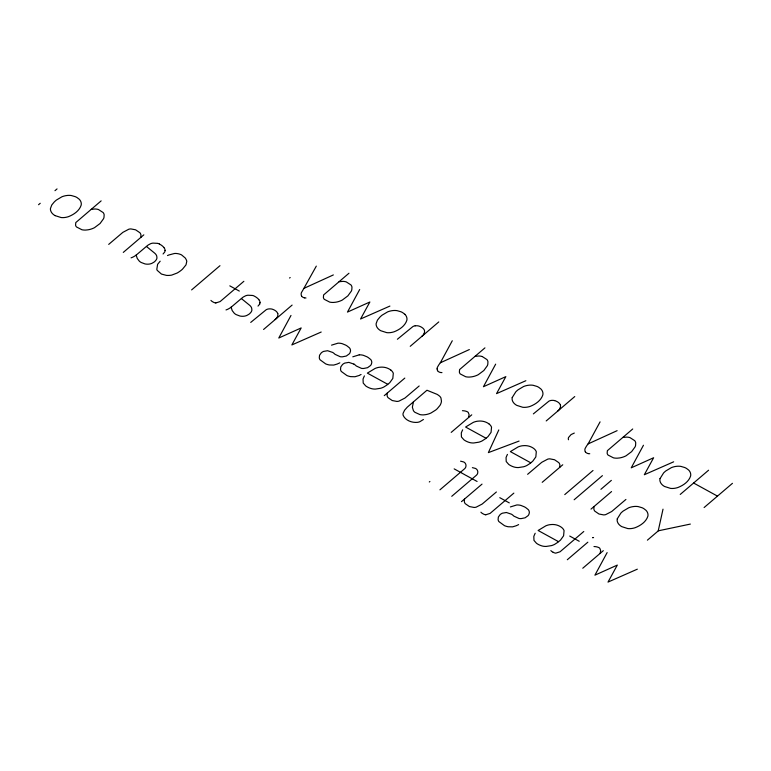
<?xml version="1.0" encoding="UTF-8"?>
<svg xmlns="http://www.w3.org/2000/svg" width="771" height="771" viewBox="0 0 771 771"><rect width="100%" height="100%" fill="white"/><g stroke="black" fill="none" stroke-linecap="round" stroke-linejoin="round"><path stroke-width="1.16" d="M140.891 237.362L140.92 234.866A10.437 7.161 -11.2 0 0 139.888 232.717L135.609 229.816L130.877 228.92A7.006 4.809 -11.2 0 0 128.834 229.199L122.859 232.36L108.692 244.397M559.813 467.284L559.852 464.797A10.437 7.161 -11.2 0 0 558.811 462.648L554.542 459.747L549.81 458.841A7.006 4.809 -11.2 0 0 547.767 459.121L541.782 462.292L527.615 474.319M663.012 509.159L658.212 530.93L647.409 540.163M387.293 393.056L387.109 395.533A9.686 6.64 -11.2 0 0 388.035 397.663L392.217 400.535L396.882 401.431A7.006 4.809 -11.2 0 0 398.906 401.161L404.939 398.058L419.173 385.972M464.499 499.078L464.325 501.555A9.686 6.64 -11.2 0 0 465.25 503.685L469.433 506.557L474.098 507.453A7.006 4.809 -11.2 0 0 476.121 507.183L482.145 504.07L496.389 491.985M594.036 506.528L593.853 509.005A9.686 6.64 -11.2 0 0 594.788 511.134L598.971 514.006L603.635 514.903A7.006 4.809 -11.2 0 0 605.659 514.633L611.682 511.53L625.917 499.444M468.575 417.477L469.105 414.702L468.238 412.437A4.973 3.412 -11.2 0 0 467.38 411.791A10.283 7.055 -11.2 0 0 462.427 410.702M600.137 553.327L600.667 550.552L599.799 548.287A4.973 3.412 -11.2 0 0 598.951 547.641A10.283 7.055 -11.2 0 0 593.988 546.543M413.507 401.749L412.36 407.175L413.42 410.673A11.902 8.163 -11.2 0 0 414.943 412.321L419.887 414.576A11.189 7.681 -11.2 0 0 423.809 414.856L425.9 414.605A14.803 10.148 -11.2 0 0 431.047 412.967L435.702 410.047A25.183 17.27 -11.2 0 0 437.253 408.678L439.933 405.469A16.278 11.16 -11.2 0 0 441.176 402.693A17.868 12.249 -11.2 0 0 441.446 401.19L440.964 398.009A10.592 7.267 -11.2 0 0 439.268 395.87L438.872 395.571A29.635 20.325 -11.2 0 0 437.128 394.366L426.961 390.242L407.319 407.127L404.573 410.23L403.088 413.343A9.416 6.457 -11.2 0 0 403.127 415.251C405.324 420.474 411.916 422.855 417.294 422.363A7.662 5.252 -11.2 0 0 419.81 421.727L423.424 419.501M498.798 429.939L488.361 452.625L519.066 441.07M259.673 304.121L258.006 306.097M290.995 315.445L278.784 338.016L301.172 327.935L291.872 344.936L321.199 332.022M359.691 289.501L347.47 312.082L369.868 302.001L360.558 318.992L389.895 306.077M495.666 364.134L483.446 386.714L505.843 376.634L496.543 393.624L525.87 380.71M643.457 445.243L631.237 467.824L653.625 457.743L644.325 474.734L673.652 461.819M607.134 552.595L594.923 575.166L617.311 565.085L608.011 582.086L637.338 569.171M301.615 295.997A7.161 4.915 -11.2 0 1 301.172 294.252A6.303 4.318 -11.2 0 1 301.538 292.411L302.589 290.619A22.292 15.285 -11.2 0 1 302.81 290.272L316.312 266.12M440.337 362.775L452.288 340.753M588.119 443.884L600.079 421.862M275.131 319.589L276.548 318.153A6.11 4.192 -11.2 0 0 277.521 316.65M421.785 336.435L423.202 335A6.11 4.192 -11.2 0 0 424.175 333.496M557.77 411.068L559.177 409.632A6.11 4.192 -11.2 0 0 560.16 408.129M163.066 253.987L164.724 252.011A5.002 3.431 -11.2 0 0 164.994 250.527M38.55 204.72L40.237 203.274M54.972 190.688L57.044 188.914M101.146 200.874L75.78 222.578L75.577 225.161A7.989 5.474 -11.2 0 0 76.474 226.944L81.89 229.739A11.767 8.067 -11.2 0 0 85.851 230.057L87.971 229.825A15.189 10.418 -11.2 0 0 94.505 227.667L100.076 223.503L103.526 218.742A15.459 10.601 -11.2 0 0 103.998 217.355L104.152 214.781A10.196 6.997 -11.2 0 0 103.16 212.565L98.447 209.529A10.341 7.093 -11.2 0 0 95.084 208.989L91.277 209.346M123.283 252.406L143.83 234.847M191.613 289.906L219.966 265.696M243.867 281.299L220.12 301.577L215.822 302.955M289.568 278.032L290.175 277.512M250.72 322.413L266.217 309.72A4.433 3.036 -11.2 0 1 268.53 308.959A7.334 5.031 -11.2 0 1 272.028 309.113A13.194 9.05 -11.2 0 1 275.632 310.858A10.11 6.929 -11.2 0 1 277.724 313.518M263.576 329.468L292.113 305.085M348.964 273.242L323.598 294.946L323.396 297.529A7.989 5.474 -11.2 0 0 324.283 299.321L329.709 302.107A11.767 8.067 -11.2 0 0 333.66 302.425L335.79 302.203A15.189 10.418 -11.2 0 0 342.314 300.044L347.885 295.871L351.335 291.11A15.459 10.601 -11.2 0 0 351.807 289.723L351.971 287.159A10.196 6.997 -11.2 0 0 350.969 284.942L346.266 281.897A10.341 7.093 -11.2 0 0 342.902 281.367L339.086 281.714M397.383 339.259L412.88 326.576A4.433 3.036 -11.2 0 1 415.183 325.805M410.23 346.314L438.766 321.931M384.266 395.639L404.814 378.089M484.94 347.875L459.574 369.579L459.371 372.162A7.989 5.474 -11.2 0 0 460.268 373.954L465.684 376.74A11.767 8.067 -11.2 0 0 469.645 377.058L471.765 376.836A15.189 10.418 -11.2 0 0 478.29 374.677L483.86 370.504L487.311 365.743A15.459 10.601 -11.2 0 0 487.792 364.355L487.947 361.792A10.196 6.997 -11.2 0 0 486.944 359.565L482.241 356.53M451.208 432.386L471.756 414.827M429.293 481.991L429.9 481.48M439.933 489.836L464.383 468.941A5.966 4.086 -11.2 0 0 465.857 466.773L465.992 465.511A10.023 6.872 -11.2 0 0 465.886 464.72L465.655 464.007A6.862 4.713 -11.2 0 0 463.776 462.012L463.467 461.916A18.697 12.828 -11.2 0 0 462.831 461.733L460.566 461.174M533.359 413.892L548.856 401.209A4.433 3.036 -11.2 0 1 551.159 400.438A7.334 5.031 -11.2 0 1 554.657 400.602M451.739 496.312L476.199 475.418A5.966 4.086 -11.2 0 0 477.663 473.249L477.798 471.987A10.023 6.872 -11.2 0 0 477.692 471.206L477.461 470.483A6.862 4.713 -11.2 0 0 475.582 468.489L475.273 468.392A18.697 12.828 -11.2 0 0 474.647 468.219L472.372 467.65M546.205 420.947L574.752 396.564M461.482 501.661L482.029 484.111M513.852 493.112L490.096 513.399L485.797 514.768M542.206 482.328L562.753 464.778M632.721 428.984L607.365 450.688L607.153 453.271A7.989 5.474 -11.2 0 0 608.049 455.063L613.475 457.849A11.767 8.067 -11.2 0 0 617.426 458.167L619.556 457.945A15.189 10.418 -11.2 0 0 626.081 455.786L631.651 451.613L635.102 446.852A15.459 10.601 -11.2 0 0 635.574 445.465L635.728 442.901A10.196 6.997 -11.2 0 0 634.735 440.684L630.023 437.639A10.341 7.093 -11.2 0 0 626.659 437.109L622.852 437.456M564.748 494.606L593.015 470.493M574.144 499.762L602.411 475.649M600.898 489.315L611.355 480.381M591.01 509.111L611.557 491.561M583.782 531.498L560.035 551.785L555.737 553.154A7.122 4.886 -11.2 0 1 553.135 552.248M567.302 559.736L587.849 542.186M582.77 568.227L603.317 550.677M680.234 494.442L708.578 470.223M704.106 507.54L732.45 483.33M160.185 261.196L157.621 264.289L156.812 269.33A9.425 6.467 -11.2 0 0 157.217 270.361L161.438 274.062L166.411 275.382A15.006 10.293 -11.2 0 0 171.682 275.112L177.185 273.011A27.64 18.957 -11.2 0 0 182.428 269.252L186.013 264.867L186.794 261.234A21.116 14.485 -11.2 0 0 185.821 258.911A23.043 15.805 -11.2 0 0 185.242 257.996L181.561 254.902A15.237 10.447 -11.2 0 0 178.14 253.736L176.222 253.466A7.98 5.474 -11.2 0 0 174.285 253.534L168.82 254.989A27.342 18.755 -11.2 0 0 167.519 255.558M339.818 362.823L338.247 363.594M361.069 374.484L359.498 375.255M518.632 524.598L517.062 525.379M337.573 363.922L333.727 365.069L329.41 364.972A17.049 11.69 -11.2 0 1 325.651 363.873L320.042 359.787A9.869 6.766 -11.2 0 1 319.29 357.811L319.541 355.258L321.295 352.839A7.883 5.407 -11.2 0 1 323.589 351.403L327.598 350.718L332.715 352.453A18.012 12.355 -11.2 0 1 335.028 354.332L340.175 356.694A8.375 5.744 -11.2 0 0 342.43 356.809L346.304 356.029L349.186 353.937A6.823 4.684 -11.2 0 0 349.986 352.829L350.487 351.181A10.062 6.9 -11.2 0 0 350.439 349.88L350.053 348.733A7.537 5.166 -11.2 0 0 349.33 347.74L347.075 345.948A27.255 18.697 -11.2 0 0 345.62 345.08L342.131 343.654A11.469 7.864 -11.2 0 0 338.006 343.172L331.54 345.148M358.814 375.583L354.978 376.74L350.66 376.634A17.049 11.69 -11.2 0 1 346.902 375.535L341.293 371.449A9.869 6.766 -11.2 0 1 340.531 369.473L340.782 366.919L342.536 364.5A7.883 5.407 -11.2 0 1 344.839 363.064L348.849 362.38L353.966 364.114M516.387 525.706L512.551 526.853L508.224 526.757A17.049 11.69 -11.2 0 1 504.465 525.658L498.856 521.562A9.869 6.766 -11.2 0 1 498.105 519.587L498.355 517.042L500.109 514.623A7.883 5.407 -11.2 0 1 502.403 513.187L506.412 512.503L511.53 514.228A18.012 12.355 -11.2 0 1 513.843 516.117L518.999 518.478A8.375 5.744 -11.2 0 0 521.244 518.594L525.118 517.804L528 515.722A6.823 4.684 -11.2 0 0 528.8 514.604L529.301 512.966A10.062 6.9 -11.2 0 0 529.253 511.665L528.867 510.518A7.537 5.166 -11.2 0 0 528.145 509.525L525.889 507.732A27.255 18.697 -11.2 0 0 524.434 506.855L520.945 505.439A11.469 7.864 -11.2 0 0 516.821 504.957L510.363 506.933M304.246 288.209L333.351 274.929M469.337 349.562L440.222 362.842L438.786 364.905A22.292 15.285 -11.2 0 0 438.564 365.252L437.533 367.044A6.303 4.318 -11.2 0 0 437.109 368.885M617.118 430.671L588.013 443.951L586.567 446.014A22.292 15.285 -11.2 0 0 586.355 446.361L585.314 448.153A6.303 4.318 -11.2 0 0 584.89 449.994A7.161 4.915 -11.2 0 0 585.382 451.739M352.79 356.809L359.247 354.843M658.212 530.833L690.353 524.078M475.071 356.347L478.878 356A10.341 7.093 -11.2 0 1 482.241 356.53M574.308 433.061L571.089 434.565L568.584 437.436A6.014 4.125 -11.2 0 0 568.343 439.181L568.497 439.759M157.573 243.376L158.286 243.501A11.854 8.134 -11.2 0 1 159.337 244.012M157.284 243.337L153.015 243.116A7.035 4.828 -11.2 0 0 150.653 243.684L148.302 244.937A31.119 21.337 -11.2 0 0 146.615 246.257L136.457 254.873A19.391 13.3 -11.2 0 1 134.077 256.473L133.393 256.839A11.305 7.749 -11.2 0 1 131.07 257.832M252.329 295.457L253.235 295.611A11.854 8.134 -11.2 0 1 254.285 296.122L254.555 296.257A20.769 14.244 -11.2 0 1 258.873 299.611M252.223 295.447L247.954 295.226A7.035 4.828 -11.2 0 0 245.602 295.794L243.241 297.047A31.119 21.337 -11.2 0 0 241.564 298.367L231.406 306.983A19.391 13.3 -11.2 0 1 229.016 308.583L228.341 308.949A11.305 7.749 -11.2 0 1 226.009 309.942M305.991 298.011L304.709 297.818M441.966 372.644L440.684 372.441M589.748 453.753L588.466 453.56M55.117 215.629L61.063 217.528A11.796 8.095 -11.2 0 0 64.562 217.518A12.384 8.491 -11.2 0 0 66.672 217.152A13.531 9.281 -11.2 0 0 68.658 216.584C73.9 214.502 79.355 210.801 81.148 205.211A11.96 8.202 -11.2 0 0 81.215 203.062A13.55 9.291 -11.2 0 0 79.153 199.159L77.071 197.588A19.005 13.04 -11.2 0 0 75.336 196.692L71.462 195.555A12.269 8.414 -11.2 0 0 67.328 195.449L65.892 195.651A13.637 9.348 -11.2 0 0 61.911 196.788L56.389 200.065A28.913 19.834 -11.2 0 0 54.163 202.069L51.773 204.99L50.472 208.43A11.835 8.115 -11.2 0 0 50.597 210.387L51.059 211.639A15.227 10.437 -11.2 0 0 55.117 215.629M159.346 244.002L159.607 244.147A20.769 14.244 -11.2 0 1 163.934 247.501M693.611 483.022L717.473 496.119M229.806 285.858L239.318 291.081M387.746 384.305L367.353 373.116L375.053 368.471A14.803 10.158 -11.2 0 1 376.855 367.825A10.881 7.459 -11.2 0 1 379.361 367.275L381.327 367.131A13.04 8.944 -11.2 0 1 386.435 367.815L387.013 368.018A16.895 11.584 -11.2 0 1 390.984 370.196M485.981 438.217L465.588 427.028L473.288 422.383A14.803 10.158 -11.2 0 1 475.1 421.737A10.881 7.459 -11.2 0 1 477.596 421.197L479.562 421.043A13.04 8.944 -11.2 0 1 484.67 421.737L485.248 421.93A16.895 11.584 -11.2 0 1 489.219 424.108M530.747 462.793L510.363 451.604L518.064 446.958A14.803 10.158 -11.2 0 1 519.866 446.313A10.881 7.459 -11.2 0 1 522.362 445.763L524.328 445.619A13.04 8.944 -11.2 0 1 529.436 446.303L530.024 446.505A16.895 11.584 -11.2 0 1 533.995 448.683L534.39 449.021A12.943 8.876 -11.2 0 1 536.298 451.758L535.835 456.914L532.79 461.154A79.037 54.201 -11.2 0 1 529.831 463.593L526.901 465.472A13.02 8.934 -11.2 0 1 523.644 466.754L518.469 467.554A11.517 7.903 -11.2 0 1 514.816 467.207L513.457 466.821A21.453 14.707 -11.2 0 1 508.725 464.421L506.219 461.54L506.055 457.579A55.984 38.396 -11.2 0 1 507.434 454.389M454.167 468.874L465.279 474.975M465.973 475.36L477.085 481.461M499.781 497.671L509.294 502.894M569.721 536.057L579.233 541.281M558.512 541.666L538.119 530.477L545.82 525.832A14.803 10.158 -11.2 0 1 547.622 525.186A10.881 7.459 -11.2 0 1 550.128 524.646L552.094 524.492A13.04 8.944 -11.2 0 1 557.202 525.176L557.78 525.379A16.895 11.584 -11.2 0 1 561.751 527.557L562.146 527.894A12.943 8.876 -11.2 0 1 564.064 530.631L563.591 535.797L560.556 540.028A79.037 54.201 -11.2 0 1 557.587 542.466L554.657 544.355A13.02 8.934 -11.2 0 1 551.41 545.627L546.234 546.427A11.517 7.903 -11.2 0 1 542.582 546.09L541.223 545.695A21.453 14.707 -11.2 0 1 536.491 543.295L533.975 540.413L533.811 536.452A55.984 38.396 -11.2 0 1 535.19 533.262M489.219 424.108L489.614 424.455A12.943 8.876 -11.2 0 1 491.532 427.182L491.06 432.348L488.024 436.579A79.037 54.201 -11.2 0 1 485.065 439.017L482.126 440.906A13.02 8.934 -11.2 0 1 478.878 442.178L473.702 442.978A11.517 7.903 -11.2 0 1 470.05 442.641L468.691 442.255A21.453 14.707 -11.2 0 1 463.959 439.846L461.444 436.974L461.289 433.003A55.984 38.396 -11.2 0 1 462.667 429.823M390.984 370.196L391.379 370.533A12.943 8.876 -11.2 0 1 393.297 373.27L392.825 378.426L389.789 382.667A79.037 54.201 -11.2 0 1 386.82 385.105L383.891 386.984A13.02 8.934 -11.2 0 1 380.643 388.266L375.467 389.066A11.517 7.903 -11.2 0 1 371.815 388.719L370.456 388.333A21.453 14.707 -11.2 0 1 365.724 385.934L363.208 383.052L363.045 379.081A55.984 38.396 -11.2 0 1 364.423 375.901M404.833 314.279L402.751 312.698A19.005 13.04 -11.2 0 0 401.026 311.802L397.152 310.665A12.269 8.414 -11.2 0 0 393.008 310.559L391.572 310.761A13.637 9.348 -11.2 0 0 387.601 311.898L382.079 315.175A28.913 19.834 -11.2 0 0 379.852 317.18L377.453 320.1L376.161 323.541A11.835 8.115 -11.2 0 0 376.287 325.497L376.74 326.75A15.227 10.437 -11.2 0 0 380.797 330.74L386.743 332.638A11.796 8.095 -11.2 0 0 390.242 332.629A12.384 8.491 -11.2 0 0 392.352 332.262A13.531 9.281 -11.2 0 0 394.338 331.694C399.58 329.612 405.035 325.911 406.837 320.322A11.96 8.202 -11.2 0 0 406.905 318.172A13.55 9.291 -11.2 0 0 404.833 314.269M241.439 298.608L248.831 304.622A26.86 18.427 -11.2 0 1 250.132 305.73A11.449 7.855 -11.2 0 1 251.683 308.188L251.886 309.981A7.604 5.214 -11.2 0 1 251.105 312.053L249.949 313.392A11.083 7.604 -11.2 0 1 248.84 314.308L246.855 315.435A7.18 4.925 -11.2 0 1 244.243 316.177L243.308 316.274A9.821 6.737 -11.2 0 1 239.868 316.004L236.167 314.607A13.907 9.531 -11.2 0 1 234.278 313.267L232.216 310.607L231.098 307.147M146.5 246.498L153.882 252.512A26.86 18.427 -11.2 0 1 155.183 253.63A11.449 7.855 -11.2 0 1 156.735 256.078L156.947 257.871A7.604 5.214 -11.2 0 1 156.156 259.943L155.01 261.282A11.083 7.604 -11.2 0 1 153.892 262.198L151.916 263.325A7.18 4.925 -11.2 0 1 149.295 264.067L148.369 264.164A9.821 6.737 -11.2 0 1 144.919 263.894L141.218 262.497A13.907 9.531 -11.2 0 1 139.329 261.167L137.277 258.507L136.149 255.037M550.851 550.59L551.419 551.178A14.562 9.984 -11.2 0 0 553.106 552.267M480.911 512.204L481.48 512.792A14.562 9.984 -11.2 0 0 483.176 513.881A7.122 4.886 -11.2 0 0 485.778 514.806M210.936 300.391L211.495 300.979A14.562 9.984 -11.2 0 0 213.191 302.068A7.122 4.886 -11.2 0 0 215.803 302.984M163.809 247.568A8.452 5.802 -11.2 0 1 165.1 250.508M258.748 299.678A8.452 5.802 -11.2 0 1 260.049 302.618M259.933 302.637A5.002 3.431 -11.2 0 1 259.673 304.121M277.791 313.508A10.139 6.949 -11.2 0 1 277.444 316.64M359.257 354.833A11.469 7.864 -11.2 0 1 363.382 355.325L366.861 356.742A27.255 18.697 -11.2 0 1 368.326 357.609L370.581 359.402A7.537 5.166 -11.2 0 1 371.304 360.394L371.689 361.551A10.062 6.9 -11.2 0 1 371.738 362.842L371.236 364.49A6.823 4.684 -11.2 0 1 370.437 365.599L367.555 367.69L363.681 368.471A8.375 5.744 -11.2 0 1 361.426 368.355L356.269 365.994A18.012 12.355 -11.2 0 0 353.956 364.114M304.632 297.924A6.958 4.771 -11.2 0 1 301.5 296.054M424.098 333.486A10.139 6.949 -11.2 0 0 424.445 330.354A10.11 6.929 -11.2 0 0 422.277 327.723A13.194 9.05 -11.2 0 0 418.663 325.988A7.334 5.031 -11.2 0 0 415.183 325.825M440.617 372.557A6.958 4.771 -11.2 0 1 437.475 370.687M437.6 370.629A7.161 4.915 -11.2 0 1 437.147 368.875M560.43 404.987A10.139 6.949 -11.2 0 1 560.074 408.119M560.363 404.997A10.11 6.929 -11.2 0 0 558.252 402.346A13.194 9.05 -11.2 0 0 554.638 400.621M588.398 453.666A6.958 4.771 -11.2 0 1 585.266 451.796M592.571 537.628L593.574 537.532L592.571 537.599M512.243 397.508L512.137 398.173A11.835 8.115 -11.2 0 0 512.262 400.13L512.715 401.383A15.227 10.437 -11.2 0 0 516.782 405.373L522.719 407.271A11.796 8.095 -11.2 0 0 526.227 407.252A12.384 8.491 -11.2 0 0 528.337 406.895A13.531 9.281 -11.2 0 0 530.313 406.327C535.566 404.245 541.02 400.544 542.813 394.954A11.96 8.202 -11.2 0 0 542.88 392.805A13.55 9.291 -11.2 0 0 540.818 388.902L538.736 387.321A19.005 13.04 -11.2 0 0 537.002 386.425L533.127 385.288A12.269 8.414 -11.2 0 0 528.993 385.192L527.547 385.394A13.637 9.348 -11.2 0 0 523.576 386.522L518.054 389.808A28.913 19.834 -11.2 0 0 515.828 391.803L512.243 397.508M617.292 518.796L617.185 519.471A11.835 8.115 -11.2 0 0 617.311 521.427L617.773 522.68A15.227 10.437 -11.2 0 0 621.831 526.66L627.777 528.569A11.796 8.095 -11.2 0 0 631.276 528.549A12.384 8.491 -11.2 0 0 633.386 528.193A13.531 9.281 -11.2 0 0 635.371 527.615C640.614 525.543 646.069 521.842 647.862 516.252A11.96 8.202 -11.2 0 0 647.929 514.103A13.55 9.291 -11.2 0 0 645.867 510.2L643.785 508.619A19.005 13.04 -11.2 0 0 642.05 507.723L638.176 506.586A12.269 8.414 -11.2 0 0 634.041 506.489L632.606 506.692A13.637 9.348 -11.2 0 0 628.635 507.819L623.103 511.106A28.913 19.834 -11.2 0 0 620.877 513.101L617.292 518.796M660.034 478.618L659.918 479.283A11.835 8.115 -11.2 0 0 660.043 481.239L660.506 482.492A15.227 10.437 -11.2 0 0 664.563 486.482L670.51 488.38A11.796 8.095 -11.2 0 0 674.008 488.371A12.384 8.491 -11.2 0 0 676.119 488.004A13.531 9.281 -11.2 0 0 678.104 487.436C683.347 485.354 688.802 481.653 690.594 476.064A11.96 8.202 -11.2 0 0 690.662 473.914A13.55 9.291 -11.2 0 0 688.599 470.011L686.518 468.44A19.005 13.04 -11.2 0 0 684.783 467.544L680.909 466.397A12.269 8.414 -11.2 0 0 676.774 466.301L675.338 466.503A13.637 9.348 -11.2 0 0 671.368 467.64L665.845 470.917A28.913 19.834 -11.2 0 0 663.609 472.922L660.034 478.618"/></g></svg>
